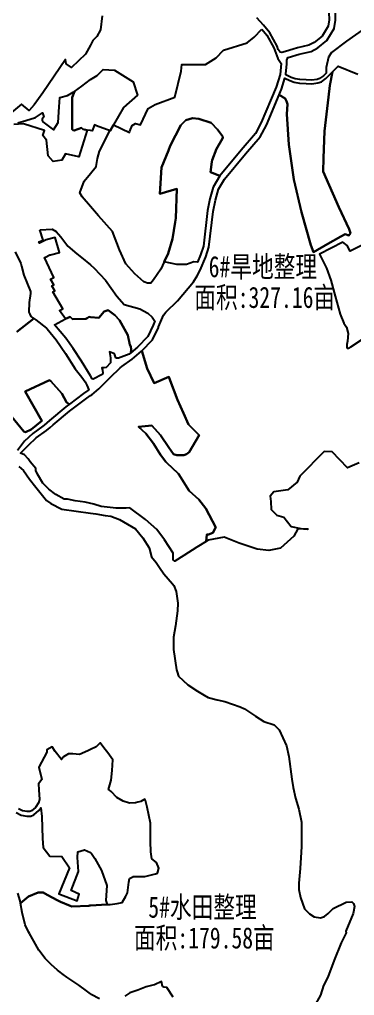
# Model space of a CAD drawing. Header units: millimetres. Extents: x 35444746 to 35449000, y 3482000 to 3488437.
# Drawn here: x 35447950 to 35448187, y 3484987 to 3485677 of the extents above; entities that cross this region are included whole.
import ezdxf
from ezdxf.enums import TextEntityAlignment as Align

# ---------------------------------------------------------------- set-up
doc = ezdxf.new("R2010")
doc.units = ezdxf.units.MM
for name, color, linetype, true_color in [('0203.01旱地整理标注', 7, 'Continuous', 0xffffff), ('0203.02旱地整理', 9, 'Continuous', 0x808080), ('0204.01水田整理标注', 7, 'Continuous', 0xffffff), ('0204.02水田整理', 9, 'Continuous', 0x808080)]:
    doc.layers.add(name, color=color, linetype=linetype, true_color=true_color)
doc.styles.add('宋体', font='')
doc.styles.get('宋体').set_extended_font_data('SimSun')

msp = doc.modelspace()

# ---------------------------------------------------------------- linework, layer by layer
at = {"layer": '0203.02旱地整理', "color": 41}
for points in [[(35448121.265, 3485670.101), (35448124.805, 3485665.985), (35448129.587, 3485657.031), (35448132.589, 3485649.521), (35448134.892, 3485645.909), (35448134.133, 3485638.068), (35448131.372, 3485629.21), (35448120.762, 3485604.1), (35448116.616, 3485596.299), (35448106.617, 3485584.718), (35448091.462, 3485566.416), (35448084.987, 3485569.133), (35448085.843, 3485576.294), (35448085.985, 3485577.482), (35448089.148, 3485585.536), (35448093.159, 3485592.465), (35448093.733, 3485593.526), (35448093.326, 3485594.425), (35448089.741, 3485599.333), (35448085.297, 3485603.882), (35448076.559, 3485606.758), (35448072.148, 3485607.338), (35448067.405, 3485605.712), (35448063.967, 3485602.205), (35448056.505, 3485587.592), (35448055.179, 3485584.34), (35448050.296, 3485572.361), (35448049.074, 3485553.729), (35448061.154, 3485557.286), (35448060.381, 3485536.531), (35448059.948, 3485533.709), (35448058.134, 3485521.902), (35448054.909, 3485511.467), (35448052.189, 3485505.752), (35448049.71, 3485500.542), (35448044.681, 3485492.906), (35448042.622, 3485490.608), (35448040.484, 3485490.611), (35448037.855, 3485491.438), (35448031.453, 3485497.123), (35448024.971, 3485504.369), (35448020.632, 3485514.078), (35448015.631, 3485527.04), (35448005.72, 3485538.221), (35448000, 3485544.811), (35447994.089, 3485551.621), (35447992.524, 3485554.464), (35447995.645, 3485562.711), (35448000, 3485568.072), (35448004.069, 3485573.08), (35448004.938, 3485578.727), (35448006.356, 3485583.859), (35448013.532, 3485597.736), (35448013.861, 3485598.297), (35448016.286, 3485602.427), (35448027.618, 3485597.213), (35448027.834, 3485597.938), (35448029.562, 3485602.03), (35448031.775, 3485603.418), (35448035.353, 3485602.545), (35448040.876, 3485614.046), (35448045.793, 3485616.953), (35448059.636, 3485622.196), (35448064.122, 3485640.412), (35448064.549, 3485645.153), (35448078.144, 3485645.151), (35448081.409, 3485645.129), (35448088.952, 3485649.978), (35448094.049, 3485655.333), (35448110.912, 3485660.479), (35448115.671, 3485664.528)], [(35448121.265, 3485670.101), (35448124.805, 3485665.985), (35448129.587, 3485657.031), (35448132.589, 3485649.521), (35448134.892, 3485645.909), (35448134.133, 3485638.068), (35448131.372, 3485629.21), (35448120.762, 3485604.1), (35448116.616, 3485596.299), (35448106.617, 3485584.718), (35448091.462, 3485566.416), (35448084.987, 3485569.133), (35448085.843, 3485576.294), (35448085.985, 3485577.482), (35448089.148, 3485585.536), (35448093.159, 3485592.465), (35448093.733, 3485593.526), (35448093.326, 3485594.425), (35448089.741, 3485599.333), (35448085.297, 3485603.882), (35448076.559, 3485606.758), (35448072.148, 3485607.338), (35448067.405, 3485605.712), (35448063.967, 3485602.205), (35448056.505, 3485587.592), (35448055.179, 3485584.34), (35448050.296, 3485572.361), (35448049.074, 3485553.729), (35448061.154, 3485557.286), (35448060.381, 3485536.531), (35448059.948, 3485533.709), (35448058.134, 3485521.902), (35448054.909, 3485511.467), (35448052.189, 3485505.752), (35448049.71, 3485500.542), (35448044.681, 3485492.906), (35448042.622, 3485490.608), (35448040.484, 3485490.611), (35448037.855, 3485491.438), (35448031.453, 3485497.123), (35448024.971, 3485504.369), (35448020.632, 3485514.078), (35448015.631, 3485527.04), (35448005.72, 3485538.221), (35448000, 3485544.811), (35447994.089, 3485551.621), (35447992.524, 3485554.464), (35447995.645, 3485562.711), (35448000, 3485568.072), (35448004.069, 3485573.08), (35448004.938, 3485578.727), (35448006.356, 3485583.859), (35448013.532, 3485597.736), (35448013.861, 3485598.297), (35448016.286, 3485602.427), (35448027.618, 3485597.213), (35448027.834, 3485597.938), (35448029.562, 3485602.03), (35448031.775, 3485603.418), (35448035.353, 3485602.545), (35448040.876, 3485614.046), (35448045.793, 3485616.953), (35448059.636, 3485622.196), (35448064.122, 3485640.412), (35448064.549, 3485645.153), (35448078.144, 3485645.151), (35448081.409, 3485645.129), (35448088.952, 3485649.978), (35448094.049, 3485655.333), (35448110.912, 3485660.479), (35448115.671, 3485664.528)], [(35448000, 3485634.495), (35448004.892, 3485637.354), (35448009.128, 3485641.576), (35448017.078, 3485641.097), (35448030.187, 3485632.859), (35448033.303, 3485623.506), (35448023.507, 3485614.73), (35448016.286, 3485602.427), (35448013.861, 3485598.297), (35448004.292, 3485601.702), (35448002.972, 3485602.447), (35448001.353, 3485598.241), (35448000, 3485598.475), (35447997.748, 3485598.864), (35447994.567, 3485599.413), (35447993.74, 3485600.325), (35447988.422, 3485598.421), (35447987.51, 3485598.672), (35447987.179, 3485599.17), (35447987.025, 3485615.994), (35447987.036, 3485621.881), (35447988.661, 3485626.204), (35447993.943, 3485629.849)], [(35448000, 3485634.495), (35448004.892, 3485637.354), (35448009.128, 3485641.576), (35448017.078, 3485641.097), (35448030.187, 3485632.859), (35448033.303, 3485623.506), (35448023.507, 3485614.73), (35448016.286, 3485602.427), (35448013.861, 3485598.297), (35448004.292, 3485601.702), (35448002.972, 3485602.447), (35448001.353, 3485598.241), (35448000, 3485598.475), (35447997.748, 3485598.864), (35447994.567, 3485599.413), (35447993.74, 3485600.325), (35447988.422, 3485598.421), (35447987.51, 3485598.672), (35447987.179, 3485599.17), (35447987.025, 3485615.994), (35447987.036, 3485621.881), (35447988.661, 3485626.204), (35447993.943, 3485629.849)], [(35447964.285, 3485528.267), (35447973.089, 3485528.741), (35447975.761, 3485527.037), (35447979.013, 3485523.411), (35447983.951, 3485516.636), (35447990.382, 3485511.404), (35447993.652, 3485508.745), (35448000, 3485503.557), (35448002.783, 3485501.282), (35448010.746, 3485492.7), (35448018.651, 3485481.445), (35448023.917, 3485475.575), (35448034.888, 3485472.549), (35448040.548, 3485469.372), (35448043.682, 3485466.53), (35448045.583561, 3485463.7457), (35448044.403, 3485460.912), (35448040.666, 3485452.859), (35448033.394, 3485445.317), (35448028.603, 3485441.249), (35448028.749, 3485443.738), (35448028.501, 3485445.792), (35448027.834, 3485447.047), (35448026.369, 3485453.728), (35448020.54, 3485464.338), (35448017.177, 3485468.005), (35448012.599, 3485471.383), (35448009.854, 3485470.641), (35448006.046, 3485466.11), (35448000, 3485466.635), (35447999.148, 3485466.731), (35447997.634, 3485465.894), (35447996.709, 3485465.475), (35447987.289, 3485465.152), (35447986.389, 3485466.01), (35447985.612, 3485466.751), (35447982.502, 3485465.318), (35447978.274, 3485471.237), (35447980.435, 3485472.476), (35447973.413, 3485484.415), (35447974.962, 3485485.244), (35447972.739, 3485488.585), (35447974.198, 3485489.424), (35447971.778, 3485493.407), (35447974.157, 3485494.587), (35447967.488, 3485508.688), (35447968.297, 3485509.065), (35447971.434, 3485510.525), (35447971.705, 3485510.594), (35447978.135, 3485512.229), (35447975.101, 3485522.953), (35447968.806, 3485521.264), (35447964.013, 3485518.851), (35447963.516, 3485519.814), (35447966.532, 3485521.064)], [(35447964.285, 3485528.267), (35447973.089, 3485528.741), (35447975.761, 3485527.037), (35447979.013, 3485523.411), (35447983.951, 3485516.636), (35447990.382, 3485511.404), (35447993.652, 3485508.745), (35448000, 3485503.557), (35448002.783, 3485501.282), (35448010.746, 3485492.7), (35448018.651, 3485481.445), (35448023.917, 3485475.575), (35448034.888, 3485472.549), (35448040.548, 3485469.372), (35448043.682, 3485466.53), (35448045.583561, 3485463.7457), (35448044.403, 3485460.912), (35448040.666, 3485452.859), (35448033.394, 3485445.317), (35448028.603, 3485441.249), (35448028.749, 3485443.738), (35448028.501, 3485445.792), (35448027.834, 3485447.047), (35448026.369, 3485453.728), (35448020.54, 3485464.338), (35448017.177, 3485468.005), (35448012.599, 3485471.383), (35448009.854, 3485470.641), (35448006.046, 3485466.11), (35448000, 3485466.635), (35447999.148, 3485466.731), (35447997.634, 3485465.894), (35447996.709, 3485465.475), (35447987.289, 3485465.152), (35447986.389, 3485466.01), (35447985.612, 3485466.751), (35447982.502, 3485465.318), (35447978.274, 3485471.237), (35447980.435, 3485472.476), (35447973.413, 3485484.415), (35447974.962, 3485485.244), (35447972.739, 3485488.585), (35447974.198, 3485489.424), (35447971.778, 3485493.407), (35447974.157, 3485494.587), (35447967.488, 3485508.688), (35447968.297, 3485509.065), (35447971.434, 3485510.525), (35447971.705, 3485510.594), (35447978.135, 3485512.229), (35447975.101, 3485522.953), (35447968.806, 3485521.264), (35447964.013, 3485518.851), (35447963.516, 3485519.814), (35447966.532, 3485521.064)], [(35447982.502, 3485465.318), (35447985.612, 3485466.751), (35447986.389, 3485466.01), (35447987.289, 3485465.152), (35447996.709, 3485465.475), (35447997.634, 3485465.894), (35447999.148, 3485466.731), (35448000, 3485466.635), (35448006.046, 3485466.11), (35448009.854, 3485470.641), (35448012.599, 3485471.383), (35448017.177, 3485468.005), (35448020.54, 3485464.338), (35448026.369, 3485453.728), (35448027.834, 3485447.047), (35448028.501, 3485445.792), (35448028.749, 3485443.738), (35448028.603, 3485441.249), (35448027.469, 3485440.286), (35448019.985, 3485437.567), (35448018.391, 3485437.486), (35448017.888, 3485437.822), (35448016.971, 3485440.675), (35448013.471, 3485442.003), (35448014.204, 3485437.714), (35448014.204, 3485434.242), (35448011.064, 3485430.98), (35448009.718, 3485430.646), (35448008.624, 3485430.648), (35448008.169, 3485430.649), (35448008.607, 3485429.115), (35448008.776, 3485426.957), (35448008.273, 3485425.897), (35448002.034, 3485422.707), (35448001.192, 3485422.961), (35448000, 3485424.951), (35447993.718, 3485435.441), (35447987.923, 3485444.38), (35447982.545, 3485451.802), (35447974.734, 3485461.153)], [(35447982.502, 3485465.318), (35447985.612, 3485466.751), (35447986.389, 3485466.01), (35447987.289, 3485465.152), (35447996.709, 3485465.475), (35447997.634, 3485465.894), (35447999.148, 3485466.731), (35448000, 3485466.635), (35448006.046, 3485466.11), (35448009.854, 3485470.641), (35448012.599, 3485471.383), (35448017.177, 3485468.005), (35448020.54, 3485464.338), (35448026.369, 3485453.728), (35448027.834, 3485447.047), (35448028.501, 3485445.792), (35448028.749, 3485443.738), (35448028.603, 3485441.249), (35448027.469, 3485440.286), (35448019.985, 3485437.567), (35448018.391, 3485437.486), (35448017.888, 3485437.822), (35448016.971, 3485440.675), (35448013.471, 3485442.003), (35448014.204, 3485437.714), (35448014.204, 3485434.242), (35448011.064, 3485430.98), (35448009.718, 3485430.646), (35448008.624, 3485430.648), (35448008.169, 3485430.649), (35448008.607, 3485429.115), (35448008.776, 3485426.957), (35448008.273, 3485425.897), (35448002.034, 3485422.707), (35448001.192, 3485422.961), (35448000, 3485424.951), (35447993.718, 3485435.441), (35447987.923, 3485444.38), (35447982.545, 3485451.802), (35447974.734, 3485461.153)], [(35448036.473, 3485442.748), (35448040.093, 3485430.137), (35448045.135, 3485419.824), (35448055.421, 3485424.44), (35448055.709, 3485423.694), (35448061.547, 3485408.085), (35448065.814, 3485398.727), (35448069.468, 3485390.716), (35448076.932, 3485383.131), (35448069.791, 3485371.074), (35448068.029, 3485369.737), (35448066.018, 3485369.071), (35448063.756, 3485368.907), (35448061.16, 3485369.08), (35448058.732, 3485369.754), (35448055.474, 3485374.367), (35448049.624, 3485383.154), (35448043.444, 3485389.943), (35448034.113, 3485388.972), (35448039.195, 3485384.252), (35448044.554, 3485377.206), (35448049.513, 3485369.293), (35448053.335, 3485364.221), (35448054.82, 3485362.853), (35448057.647, 3485360.339), (35448062.327, 3485355.781), (35448069.857, 3485343.645), (35448076.735, 3485337.567), (35448081.643, 3485331.232), (35448088.637, 3485317.856), (35448088.551, 3485317.649), (35448086.436, 3485314.121), (35448083.402, 3485312.784), (35448082.308, 3485312.788), (35448081.807197, 3485308.047689), (35448075.350636, 3485303.950574), (35448066.007976, 3485298.022038), (35448059.624, 3485293.97), (35448058.588, 3485294.981), (35448058.588, 3485299.599), (35448052.36, 3485309.088), (35448046.888, 3485316.502), (35448038.85, 3485323.542), (35448027.868, 3485331.732), (35448025.395, 3485331.608), (35448018.12, 3485331.402), (35448007.635, 3485332.798), (35448002.47, 3485334.229), (35447996.312, 3485335.857), (35447989.314, 3485336.789), (35447983.781, 3485337.817), (35447981.558, 3485337.817), (35447975.478, 3485341.215), (35447970.626, 3485344.951), (35447966.323, 3485349.208), (35447962.546, 3485355.485), (35447961.492, 3485358.163), (35447961.365, 3485359.563), (35447957.465, 3485364.19), (35447955.926, 3485366.431), (35447953.35, 3485369.107), (35447950.665, 3485370.361), (35447956.187, 3485376.158), (35447961.719, 3485381.26), (35447968.867, 3485386.325), (35447971.451, 3485388.52), (35447973.737, 3485390.463), (35447985.134, 3485400.069), (35447991.768, 3485405.014), (35447997.527, 3485409.307), (35448000, 3485411.06), (35448000.96, 3485411.75), (35448002.63, 3485412.95), (35448004.35, 3485414.45), (35448005.918, 3485415.988), (35448008.342, 3485418.196), (35448010.501, 3485420.417), (35448013.948, 3485423.961), (35448021.028, 3485430.664), (35448022.126, 3485431.704), (35448029.567, 3485436.82), (35448036.135, 3485442.397)], [(35448036.473, 3485442.748), (35448040.093, 3485430.137), (35448045.135, 3485419.824), (35448055.421, 3485424.44), (35448055.709, 3485423.694), (35448061.547, 3485408.085), (35448065.814, 3485398.727), (35448069.468, 3485390.716), (35448076.932, 3485383.131), (35448069.791, 3485371.074), (35448068.029, 3485369.737), (35448066.018, 3485369.071), (35448063.756, 3485368.907), (35448061.16, 3485369.08), (35448058.732, 3485369.754), (35448055.474, 3485374.367), (35448049.624, 3485383.154), (35448043.444, 3485389.943), (35448034.113, 3485388.972), (35448039.195, 3485384.252), (35448044.554, 3485377.206), (35448049.513, 3485369.293), (35448053.335, 3485364.221), (35448054.82, 3485362.853), (35448057.647, 3485360.339), (35448062.327, 3485355.781), (35448069.857, 3485343.645), (35448076.735, 3485337.567), (35448081.643, 3485331.232), (35448088.637, 3485317.856), (35448088.551, 3485317.649), (35448086.436, 3485314.121), (35448083.402, 3485312.784), (35448082.308, 3485312.788), (35448081.807197, 3485308.047689), (35448075.350636, 3485303.950574), (35448066.007976, 3485298.022038), (35448059.624, 3485293.97), (35448058.588, 3485294.981), (35448058.588, 3485299.599), (35448052.36, 3485309.088), (35448046.888, 3485316.502), (35448038.85, 3485323.542), (35448027.868, 3485331.732), (35448025.395, 3485331.608), (35448018.12, 3485331.402), (35448007.635, 3485332.798), (35448002.47, 3485334.229), (35447996.312, 3485335.857), (35447989.314, 3485336.789), (35447983.781, 3485337.817), (35447981.558, 3485337.817), (35447975.478, 3485341.215), (35447970.626, 3485344.951), (35447966.323, 3485349.208), (35447962.546, 3485355.485), (35447961.492, 3485358.163), (35447961.365, 3485359.563), (35447957.465, 3485364.19), (35447955.926, 3485366.431), (35447953.35, 3485369.107), (35447950.665, 3485370.361), (35447956.187, 3485376.158), (35447961.719, 3485381.26), (35447968.867, 3485386.325), (35447971.451, 3485388.52), (35447973.737, 3485390.463), (35447985.134, 3485400.069), (35447991.768, 3485405.014), (35447997.527, 3485409.307), (35448000, 3485411.06), (35448000.96, 3485411.75), (35448002.63, 3485412.95), (35448004.35, 3485414.45), (35448005.918, 3485415.988), (35448008.342, 3485418.196), (35448010.501, 3485420.417), (35448013.948, 3485423.961), (35448021.028, 3485430.664), (35448022.126, 3485431.704), (35448029.567, 3485436.82), (35448036.135, 3485442.397)]]:
    msp.add_lwpolyline(points, close=True, dxfattribs=at)
for points in [[(35448190.079, 3485363.554), (35448181.808, 3485359.924), (35448170.916, 3485371.317), (35448165.246, 3485371.502), (35448148.089, 3485354.093), (35448146.093, 3485350.003), (35448139.684, 3485344.452), (35448129.79, 3485342.995), (35448127.125, 3485339.876), (35448127.445, 3485336.15), (35448127.792, 3485330.451), (35448131.845, 3485326.647), (35448136.696, 3485325.052), (35448141.812, 3485318.43), (35448148.687, 3485317.063), (35448153.783, 3485316.864), (35448153.517971, 3485316.502002), (35448150.610798, 3485316.671013), (35448146.650028, 3485316.922985), (35448143.80963, 3485311.789666), (35448134.379998, 3485303.271012), (35448126.039056, 3485301.579498), (35448117.999967, 3485302.485898), (35448105.122835, 3485306.671067), (35448094.615747, 3485310.947956), (35448083.261984, 3485308.97099), (35448081.807197, 3485308.047689), (35448082.308, 3485312.788), (35448083.402, 3485312.784), (35448086.436, 3485314.121), (35448088.551, 3485317.649), (35448088.637, 3485317.856), (35448081.643, 3485331.232), (35448076.735, 3485337.567), (35448069.857, 3485343.645), (35448062.327, 3485355.781), (35448057.647, 3485360.339), (35448054.82, 3485362.853), (35448053.335, 3485364.221), (35448049.513, 3485369.293), (35448044.554, 3485377.206), (35448039.195, 3485384.252), (35448034.113, 3485388.972), (35448043.444, 3485389.943), (35448049.624, 3485383.154), (35448055.474, 3485374.367), (35448058.732, 3485369.754), (35448061.16, 3485369.08), (35448063.756, 3485368.907), (35448066.018, 3485369.071), (35448068.029, 3485369.737), (35448069.791, 3485371.074), (35448076.932, 3485383.131), (35448069.468, 3485390.716), (35448065.814, 3485398.727), (35448061.547, 3485408.085), (35448055.709, 3485423.694), (35448055.421, 3485424.44), (35448045.135, 3485419.824), (35448040.093, 3485430.137), (35448036.473, 3485442.748), (35448044.012, 3485450.566), (35448048.065, 3485459.3), (35448048.245, 3485459.733), (35448051.645, 3485467.895), (35448053.32, 3485470.029), (35448061.582, 3485478.161), (35448072.801, 3485491.536), (35448075.457, 3485495.884), (35448077.58, 3485499.75), (35448081.653, 3485509.142), (35448083.774, 3485515.937), (35448086.743, 3485541.224), (35448088.372, 3485549.238), (35448090.473, 3485556.961), (35448094.738, 3485564.101), (35448109.671, 3485582.136), (35448119.937, 3485594.024), (35448124.378, 3485602.38), (35448133.428, 3485623.801), (35448137.61, 3485621.245), (35448138.612, 3485619.308), (35448139.344, 3485617.18), (35448138.783, 3485610.178), (35448140.192, 3485588.736), (35448143.782, 3485563.767), (35448149.225, 3485540.681), (35448155.713, 3485517.485), (35448157.773, 3485512.409), (35448167.945, 3485518.431), (35448176.99, 3485523.586), (35448180.14, 3485525.234), (35448182.665, 3485524.21), (35448183.887, 3485525.982), (35448183.024, 3485528.757), (35448175.602, 3485544.251), (35448164.489, 3485569.555), (35448164.713, 3485578.915), (35448165.595, 3485598.049), (35448168.24, 3485622.109), (35448169.147, 3485630.364), (35448171.259, 3485640.065), (35448175.176, 3485644.115), (35448188.938, 3485638.294)], [(35448190.079, 3485363.554), (35448181.808, 3485359.924), (35448170.916, 3485371.317), (35448165.246, 3485371.502), (35448148.089, 3485354.093), (35448146.093, 3485350.003), (35448139.684, 3485344.452), (35448129.79, 3485342.995), (35448127.125, 3485339.876), (35448127.445, 3485336.15), (35448127.792, 3485330.451), (35448131.845, 3485326.647), (35448136.696, 3485325.052), (35448141.812, 3485318.43), (35448148.687, 3485317.063), (35448153.783, 3485316.864), (35448153.517971, 3485316.502002), (35448150.610798, 3485316.671013), (35448146.650028, 3485316.922985), (35448143.80963, 3485311.789666), (35448134.379998, 3485303.271012), (35448126.039056, 3485301.579498), (35448117.999967, 3485302.485898), (35448105.122835, 3485306.671067), (35448094.615747, 3485310.947956), (35448083.261984, 3485308.97099), (35448081.807197, 3485308.047689), (35448082.308, 3485312.788), (35448083.402, 3485312.784), (35448086.436, 3485314.121), (35448088.551, 3485317.649), (35448088.637, 3485317.856), (35448081.643, 3485331.232), (35448076.735, 3485337.567), (35448069.857, 3485343.645), (35448062.327, 3485355.781), (35448057.647, 3485360.339), (35448054.82, 3485362.853), (35448053.335, 3485364.221), (35448049.513, 3485369.293), (35448044.554, 3485377.206), (35448039.195, 3485384.252), (35448034.113, 3485388.972), (35448043.444, 3485389.943), (35448049.624, 3485383.154), (35448055.474, 3485374.367), (35448058.732, 3485369.754), (35448061.16, 3485369.08), (35448063.756, 3485368.907), (35448066.018, 3485369.071), (35448068.029, 3485369.737), (35448069.791, 3485371.074), (35448076.932, 3485383.131), (35448069.468, 3485390.716), (35448065.814, 3485398.727), (35448061.547, 3485408.085), (35448055.709, 3485423.694), (35448055.421, 3485424.44), (35448045.135, 3485419.824), (35448040.093, 3485430.137), (35448036.473, 3485442.748), (35448044.012, 3485450.566), (35448048.065, 3485459.3), (35448048.245, 3485459.733), (35448051.645, 3485467.895), (35448053.32, 3485470.029), (35448061.582, 3485478.161), (35448072.801, 3485491.536), (35448075.457, 3485495.884), (35448077.58, 3485499.75), (35448081.653, 3485509.142), (35448083.774, 3485515.937), (35448086.743, 3485541.224), (35448088.372, 3485549.238), (35448090.473, 3485556.961), (35448094.738, 3485564.101), (35448109.671, 3485582.136), (35448119.937, 3485594.024), (35448124.378, 3485602.38), (35448133.428, 3485623.801), (35448137.61, 3485621.245), (35448138.612, 3485619.308), (35448139.344, 3485617.18), (35448138.783, 3485610.178), (35448140.192, 3485588.736), (35448143.782, 3485563.767), (35448149.225, 3485540.681), (35448155.713, 3485517.485), (35448157.773, 3485512.409), (35448167.945, 3485518.431), (35448176.99, 3485523.586), (35448180.14, 3485525.234), (35448182.665, 3485524.21), (35448183.887, 3485525.982), (35448183.024, 3485528.757), (35448175.602, 3485544.251), (35448164.489, 3485569.555), (35448164.713, 3485578.915), (35448165.595, 3485598.049), (35448168.24, 3485622.109), (35448169.147, 3485630.364), (35448171.259, 3485640.065), (35448175.176, 3485644.115), (35448188.938, 3485638.294)], [(35447948.807, 3485603.851), (35447954.321, 3485605.68), (35447961.226, 3485607.721), (35447966.198, 3485610.909), (35447967.003, 3485608.147), (35447965.998, 3485606.479), (35447965.913, 3485605.477), (35447966.329, 3485604.641), (35447973.917, 3485599.033), (35447977.3, 3485604.063), (35447977.983, 3485615.367), (35447978.439, 3485621.965), (35447983.928, 3485623.201), (35447987.785, 3485625.6), (35447988.661, 3485626.204), (35447987.036, 3485621.881), (35447987.025, 3485615.994), (35447987.179, 3485599.17), (35447987.51, 3485598.672), (35447988.422, 3485598.421), (35447993.74, 3485600.325), (35447994.567, 3485599.413), (35447997.748, 3485598.864), (35447991.912, 3485579.998), (35447982.292, 3485582.066), (35447979.753, 3485577.586), (35447973.801, 3485576.68), (35447970.088, 3485580.71), (35447968.915, 3485591.72), (35447966.352, 3485594.869), (35447967.576, 3485598.468), (35447952.629, 3485603.258), (35447945.778, 3485602.763)], [(35447948.807, 3485603.851), (35447954.321, 3485605.68), (35447961.226, 3485607.721), (35447966.198, 3485610.909), (35447967.003, 3485608.147), (35447965.998, 3485606.479), (35447965.913, 3485605.477), (35447966.329, 3485604.641), (35447973.917, 3485599.033), (35447977.3, 3485604.063), (35447977.983, 3485615.367), (35447978.439, 3485621.965), (35447983.928, 3485623.201), (35447987.785, 3485625.6), (35447988.661, 3485626.204), (35447987.036, 3485621.881), (35447987.025, 3485615.994), (35447987.179, 3485599.17), (35447987.51, 3485598.672), (35447988.422, 3485598.421), (35447993.74, 3485600.325), (35447994.567, 3485599.413), (35447997.748, 3485598.864), (35447991.912, 3485579.998), (35447982.292, 3485582.066), (35447979.753, 3485577.586), (35447973.801, 3485576.68), (35447970.088, 3485580.71), (35447968.915, 3485591.72), (35447966.352, 3485594.869), (35447967.576, 3485598.468), (35447952.629, 3485603.258), (35447945.778, 3485602.763)], [(35448210.937, 3485526.795), (35448183.529, 3485513.319), (35448181.454, 3485517.289), (35448178.436, 3485519.522), (35448161.902, 3485511.023), (35448166.837, 3485501.071), (35448169.898, 3485492.771), (35448172.939, 3485481.438), (35448176.626, 3485468.706), (35448179.126, 3485462.296), (35448181.156, 3485459.413), (35448182.111, 3485454.98), (35448181.83, 3485449.653), (35448181.241, 3485447.279), (35448181.228, 3485445.312), (35448181.47, 3485444.737), (35448182.535, 3485444.648), (35448184.099, 3485445.539), (35448191.592, 3485450.573)], [(35448210.937, 3485526.795), (35448183.529, 3485513.319), (35448181.454, 3485517.289), (35448178.436, 3485519.522), (35448161.902, 3485511.023), (35448166.837, 3485501.071), (35448169.898, 3485492.771), (35448172.939, 3485481.438), (35448176.626, 3485468.706), (35448179.126, 3485462.296), (35448181.156, 3485459.413), (35448182.111, 3485454.98), (35448181.83, 3485449.653), (35448181.241, 3485447.279), (35448181.228, 3485445.312), (35448181.47, 3485444.737), (35448182.535, 3485444.648), (35448184.099, 3485445.539), (35448191.592, 3485450.573)], [(35447946.717, 3485512.672), (35447950.877, 3485504.48), (35447951.345, 3485502.686), (35447953.041, 3485496.193), (35447955.134, 3485491.032), (35447957.644, 3485484.603), (35447957.554, 3485483.251), (35447956.685, 3485476.919), (35447956.575, 3485470.077), (35447957.16, 3485468.554), (35447957.999, 3485467.031), (35447960.049, 3485465.636), (35447948.029, 3485456.196)], [(35447946.717, 3485512.672), (35447950.877, 3485504.48), (35447951.345, 3485502.686), (35447953.041, 3485496.193), (35447955.134, 3485491.032), (35447957.644, 3485484.603), (35447957.554, 3485483.251), (35447956.685, 3485476.919), (35447956.575, 3485470.077), (35447957.16, 3485468.554), (35447957.999, 3485467.031), (35447960.049, 3485465.636), (35447948.029, 3485456.196)], [(35447936.907, 3485405.185), (35447952.877, 3485385.599), (35447954.065, 3485385.255), (35447958.061, 3485387.023), (35447965.701, 3485393.198), (35447953.95, 3485413.963), (35447971.15, 3485422.065), (35447972.041, 3485421.26), (35447979.717, 3485412.675), (35447983.082, 3485406.564), (35447984.433, 3485405.372), (35447985.254, 3485405.148), (35447982.648, 3485403.204), (35447971.153, 3485393.516), (35447967.262, 3485390.211), (35447966.411, 3485389.487), (35447959.224, 3485384.395), (35447953.415, 3485378.876), (35447948.396, 3485372.334)], [(35447936.907, 3485405.185), (35447952.877, 3485385.599), (35447954.065, 3485385.255), (35447958.061, 3485387.023), (35447965.701, 3485393.198), (35447953.95, 3485413.963), (35447971.15, 3485422.065), (35447972.041, 3485421.26), (35447979.717, 3485412.675), (35447983.082, 3485406.564), (35447984.433, 3485405.372), (35447985.254, 3485405.148), (35447982.648, 3485403.204), (35447971.153, 3485393.516), (35447967.262, 3485390.211), (35447966.411, 3485389.487), (35447959.224, 3485384.395), (35447953.415, 3485378.876), (35447948.396, 3485372.334)], [(35447947.51, 3485116.238), (35447950.97, 3485114.538), (35447955.104, 3485113.729), (35447957.882, 3485113.814), (35447959.966, 3485114.711), (35447963.651, 3485117.76), (35447964.924, 3485119.681), (35447965.719, 3485113.483), (35447966.061, 3485098.03), (35447966.66, 3485091.546), (35447971.248, 3485085.353), (35447979.851, 3485085.203), (35447985.143, 3485077.141), (35447977.701, 3485058.946), (35447990.664, 3485053.892), (35447992.131, 3485058.633), (35447986.399, 3485061.11), (35447991.625, 3485074.572), (35447990.871, 3485084.601), (35447991.238, 3485088.424), (35447995.936, 3485090.032), (35448000, 3485088.176), (35448000.871, 3485087.387), (35448003.075, 3485083.89), (35448007.772, 3485075.42), (35448011.616, 3485064.76), (35448011.02, 3485054.234), (35448011.757, 3485051.189), (35448000, 3485050.52), (35447999.523, 3485050.493), (35447998.987, 3485050.471), (35447986.794, 3485049.971), (35447985.617, 3485050.431), (35447978.844, 3485053.08), (35447977.03, 3485054.061), (35447969.386, 3485058.198), (35447966.548, 3485059.734), (35447963.187, 3485059.77), (35447956.147, 3485057.001), (35447950.632, 3485052.182), (35447950.338, 3485053.854), (35447948.601, 3485059.232)], [(35447947.51, 3485116.238), (35447950.97, 3485114.538), (35447955.104, 3485113.729), (35447957.882, 3485113.814), (35447959.966, 3485114.711), (35447963.651, 3485117.76), (35447964.924, 3485119.681), (35447965.719, 3485113.483), (35447966.061, 3485098.03), (35447966.66, 3485091.546), (35447971.248, 3485085.353), (35447979.851, 3485085.203), (35447985.143, 3485077.141), (35447977.701, 3485058.946), (35447990.664, 3485053.892), (35447992.131, 3485058.633), (35447986.399, 3485061.11), (35447991.625, 3485074.572), (35447990.871, 3485084.601), (35447991.238, 3485088.424), (35447995.936, 3485090.032), (35448000, 3485088.176), (35448000.871, 3485087.387), (35448003.075, 3485083.89), (35448007.772, 3485075.42), (35448011.616, 3485064.76), (35448011.02, 3485054.234), (35448011.757, 3485051.189), (35448000, 3485050.52), (35447999.523, 3485050.493), (35447998.987, 3485050.471), (35447986.794, 3485049.971), (35447985.617, 3485050.431), (35447978.844, 3485053.08), (35447977.03, 3485054.061), (35447969.386, 3485058.198), (35447966.548, 3485059.734), (35447963.187, 3485059.77), (35447956.147, 3485057.001), (35447950.632, 3485052.182), (35447950.338, 3485053.854), (35447948.601, 3485059.232)]]:
    msp.add_lwpolyline(points, dxfattribs=at)
at = {"layer": '0204.02水田整理', "color": 51}
for points in [[(35448168.312, 3485687.187), (35448168.762, 3485676.721), (35448167.98, 3485672.246), (35448163.729, 3485665.236), (35448158.097, 3485660.775), (35448154.484, 3485658.757), (35448146.408, 3485657.057), (35448143.413, 3485656.137), (35448137.844, 3485654.425), (35448135.398, 3485653.556), (35448134.083, 3485653.962), (35448132.854, 3485655.863), (35448131.948, 3485658.129), (35448126.963, 3485667.463), (35448122.288, 3485672.899), (35448117.614, 3485678.288)], [(35448196.205, 3485672.336), (35448181.119, 3485661.683), (35448170.516, 3485653.665), (35448168.396, 3485650.348), (35448166.605, 3485642.977), (35448166.65, 3485639.082), (35448164.774, 3485637.266), (35448162.066, 3485635.181), (35448160.292, 3485634.59), (35448156.413, 3485634.079), (35448152.594, 3485634.316), (35448148.157, 3485634.542), (35448144.697, 3485635.114), (35448141.984, 3485636.084), (35448138.139, 3485637.94), (35448138.19, 3485638.464), (35448138.89, 3485645.7), (35448138.911, 3485648.348), (35448139.525, 3485650.067), (35448139.735, 3485650.194), (35448147.56, 3485652.599), (35448156.117, 3485654.399), (35448160.664, 3485656.939), (35448167.234, 3485662.144), (35448172.362, 3485670.602), (35448173.379, 3485676.42), (35448172.915, 3485687.206)], [(35448008.438, 3485679.648), (35448007.053, 3485669.574), (35448004.591, 3485664.883), (35448001.802, 3485662.212), (35448000, 3485658.844), (35447996.651, 3485652.583), (35447986.639, 3485642.978), (35447982.868, 3485645.669), (35447982.454, 3485648.773), (35447966.324, 3485625.259), (35447960.313, 3485616.77), (35447956.662, 3485612.574), (35447951.273, 3485617.158), (35447944.184, 3485611.276)], [(35447948.029, 3485456.196), (35447960.049, 3485465.636), (35447961.37, 3485464.737), (35447968.95, 3485458.795), (35447969.377, 3485458.281), (35447975.845, 3485450.49), (35447982.397, 3485440.835), (35447989.283, 3485429.997), (35447994.038, 3485424.045), (35447996.393, 3485420.908), (35447997.398, 3485418.369), (35447998.794, 3485415.109), (35447998.109, 3485414.623), (35447995.174, 3485412.542), (35447985.254, 3485405.148), (35447984.433, 3485405.372), (35447983.082, 3485406.564), (35447979.717, 3485412.675), (35447972.041, 3485421.26), (35447971.15, 3485422.065), (35447953.95, 3485413.963), (35447965.701, 3485393.198), (35447958.061, 3485387.023), (35447954.065, 3485385.255), (35447952.877, 3485385.599), (35447936.907, 3485405.185)], [(35447949.297, 3485360.858), (35447952.595, 3485358.134), (35447957.07, 3485352.099), (35447961.545, 3485346.319), (35447968.966, 3485336.935), (35447972.074, 3485334.752), (35447979.908, 3485330.896), (35448000, 3485328.01), (35448003.831, 3485327.415), (35448010.355, 3485326.404), (35448014.42, 3485325.741), (35448020.61, 3485323.599), (35448031.83, 3485317.009), (35448037.013, 3485310.608), (35448041.637, 3485303.39), (35448043.311, 3485297.147), (35448046.422, 3485293.207), (35448048.965, 3485289.674), (35448051.918, 3485285.038), (35448054.89, 3485281.429), (35448058.085, 3485277.948), (35448058.966, 3485276.949), (35448060.732, 3485272.533), (35448061.718, 3485264.281), (35448061.459, 3485258.841), (35448060.114, 3485248.212), (35448058.782, 3485240.287), (35448058.782, 3485231.554), (35448060.948, 3485217.211), (35448061.352, 3485215.818), (35448062.22, 3485212.828), (35448068.896, 3485206.708), (35448075.677, 3485202.089), (35448080.445, 3485199.314), (35448083.24, 3485197.687), (35448089.588, 3485195.926), (35448095.113, 3485194.906), (35448105.954, 3485191.053), (35448109, 3485189.632), (35448116.724, 3485184.406), (35448122.625, 3485180.713), (35448129.966, 3485178.22), (35448133.519, 3485174.791), (35448138.523, 3485163.521), (35448140.252, 3485155.849), (35448142.299, 3485139.891), (35448143.297, 3485133.924), (35448145.075, 3485126.584), (35448147.273, 3485118.73), (35448149.218, 3485109.448), (35448149.218, 3485092.35), (35448148.996, 3485088.245), (35448148.376, 3485076.793), (35448147.413, 3485066.349), (35448147.413, 3485061.929), (35448148.548, 3485056.311), (35448151.318, 3485048.33), (35448154.949, 3485044.701), (35448158.27, 3485042.535), (35448162.689, 3485041.972), (35448165.392, 3485042.929), (35448167.978, 3485044.891), (35448171.613, 3485048.427), (35448180.819, 3485052.87), (35448184.74, 3485053.284), (35448186.1, 3485052.086), (35448186.604, 3485049.954), (35448185.653, 3485044.947), (35448180.664, 3485032.486), (35448180.767, 3485031.3), (35448177.28, 3485024.078), (35448172.255, 3485012.018), (35448167.796, 3485000), (35448164.67, 3484994.013), (35448162.574, 3484987.216), (35448158.139, 3484979.213)], [(35448006.411, 3484984.617), (35448000.612, 3484987.734), (35448000, 3484988.195), (35447997.309, 3484990.22), (35447991.889, 3484994.3), (35447983.369, 3485000), (35447982.519, 3485000.569), (35447981.711, 3485001.175), (35447976.74, 3485004.902), (35447972.248, 3485008.893), (35447971.383, 3485009.761), (35447967.949, 3485013.208), (35447963.653, 3485019.026), (35447959.995, 3485025.391), (35447956.977, 3485030.711), (35447956.358, 3485031.902), (35447953.774, 3485036.876), (35447951.788, 3485045.612), (35447950.632, 3485052.182), (35447956.147, 3485057.001), (35447963.187, 3485059.77), (35447966.548, 3485059.734), (35447969.386, 3485058.198), (35447977.03, 3485054.061), (35447978.844, 3485053.08), (35447985.617, 3485050.431), (35447986.794, 3485049.971), (35447998.987, 3485050.471), (35447999.523, 3485050.493), (35448000, 3485050.52), (35448011.757, 3485051.189), (35448014.05, 3485051.319), (35448018.915, 3485052.114), (35448022.522, 3485052.704), (35448024.989, 3485057.177), (35448026.285, 3485059.528), (35448027.29, 3485067.083), (35448027.671, 3485069.564), (35448029.89, 3485070.886), (35448030.216, 3485071.08), (35448038.495, 3485071.019), (35448045.944, 3485073.077), (35448047.481, 3485073.502), (35448048.341, 3485077.065), (35448046.656, 3485080.975), (35448043.438, 3485083.532), (35448042.644, 3485088.456), (35448042.498, 3485095.929), (35448042.442, 3485104.026), (35448042.408, 3485108.84), (35448040.028, 3485120.224), (35448039.024, 3485124.813), (35448038.599, 3485125.668), (35448035.649, 3485124.143), (35448033.642, 3485123.593), (35448031.901, 3485123.117), (35448027.672, 3485122.877), (35448023.15, 3485124.382), (35448018.673, 3485126.903), (35448014.607, 3485131.209), (35448013.397, 3485132.057), (35448012.756, 3485132.505), (35448014.771, 3485139.209), (35448015.39, 3485145.996), (35448015.782, 3485153.523), (35448012.344, 3485158.498), (35448009.613, 3485162.156), (35448006.931, 3485165.6), (35448004.041, 3485162.879), (35448000, 3485160.89), (35447998.29, 3485160.048), (35447992.244, 3485157.424), (35447987.607, 3485157.8), (35447987.073, 3485157.843), (35447984.409, 3485157.728), (35447980.921, 3485155.658), (35447979.5, 3485153.91), (35447975.015, 3485159.514), (35447972.898, 3485162.846), (35447969.224, 3485160.75), (35447969.207, 3485158.994), (35447963.51, 3485148.43), (35447965.755, 3485139.739), (35447963.312, 3485136.631), (35447963.436, 3485132.469), (35447964.081, 3485125.614), (35447963.339, 3485123.083), (35447961.246, 3485119.923), (35447958.279, 3485117.469), (35447957.176, 3485116.994), (35447955.366, 3485116.938), (35447952.001, 3485117.597), (35447949.136, 3485119.004)], [(35448058.425, 3484985.682), (35448054.08, 3484992.639), (35448051.848, 3484992.762), (35448050.896, 3484993.376), (35448050.151, 3484996.788), (35448045.427, 3484994.456), (35448045.165, 3484994.509), (35448043.101, 3484993.958), (35448039.499, 3484993.072), (35448033.577, 3484990.752), (35448027.92, 3484988.856), (35448024.252, 3484986.489)]]:
    msp.add_lwpolyline(points, dxfattribs=at)
for points in [[(35448171.259, 3485640.065), (35448169.147, 3485630.364), (35448168.24, 3485622.109), (35448165.595, 3485598.049), (35448164.713, 3485578.915), (35448164.489, 3485569.555), (35448175.602, 3485544.251), (35448183.024, 3485528.757), (35448183.887, 3485525.982), (35448182.665, 3485524.21), (35448180.14, 3485525.234), (35448176.99, 3485523.586), (35448167.945, 3485518.431), (35448157.773, 3485512.409), (35448155.713, 3485517.485), (35448149.225, 3485540.681), (35448143.782, 3485563.767), (35448140.192, 3485588.736), (35448138.783, 3485610.178), (35448139.344, 3485617.18), (35448138.612, 3485619.308), (35448137.61, 3485621.245), (35448133.428, 3485623.801), (35448133.946, 3485625.027), (35448135.132, 3485627.833), (35448137.512, 3485635.467), (35448141.017, 3485633.775), (35448144.067, 3485632.684), (35448147.889, 3485632.052), (35448152.453, 3485631.82), (35448156.5, 3485631.568), (35448160.855, 3485632.142), (35448163.257, 3485632.943), (35448166.411, 3485635.371)], [(35448091.462, 3485566.416), (35448086.758, 3485558.541), (35448084.478, 3485550.162), (35448082.79, 3485541.857), (35448079.844, 3485516.773), (35448077.899, 3485510.538), (35448075.705, 3485505.479), (35448073.076, 3485505.73), (35448070.521, 3485504.813), (35448067.965, 3485503.747), (35448061.126, 3485503.759), (35448052.189, 3485505.752), (35448054.909, 3485511.467), (35448058.134, 3485521.902), (35448059.948, 3485533.709), (35448060.381, 3485536.531), (35448061.154, 3485557.286), (35448049.074, 3485553.729), (35448050.296, 3485572.361), (35448055.179, 3485584.34), (35448056.505, 3485587.592), (35448063.967, 3485602.205), (35448067.405, 3485605.712), (35448072.148, 3485607.338), (35448076.559, 3485606.758), (35448085.297, 3485603.882), (35448089.741, 3485599.333), (35448093.326, 3485594.425), (35448093.733, 3485593.526), (35448093.159, 3485592.465), (35448089.148, 3485585.536), (35448085.985, 3485577.482), (35448085.843, 3485576.294), (35448084.987, 3485569.133)]]:
    msp.add_lwpolyline(points, close=True, dxfattribs=at)

# ---------------------------------------------------------------- texts
at = {"layer": '0203.01旱地整理标注', "color": 41, "style": '宋体', "width": 0.75}
for s, p in [('6#旱地整理', (35448121.94974, 3485502.570492, -2182.379232)), ('面积:327.16亩', (35448123.245552, 3485480.892426, -2182.379232))]:
    msp.add_text(s, height=15, dxfattribs=at).set_placement(p, align=Align.MIDDLE)
at = {"layer": '0204.01水田整理标注', "color": 51, "style": '宋体', "width": 0.75}
for s, p in [('5#水田整理', (35448079.2719, 3485049.71318, -1603.688232)), ('面积:179.58亩', (35448080.567712, 3485028.035113, -1603.688232))]:
    msp.add_text(s, height=15, dxfattribs=at).set_placement(p, align=Align.MIDDLE)

doc.saveas('drawing.dxf')
